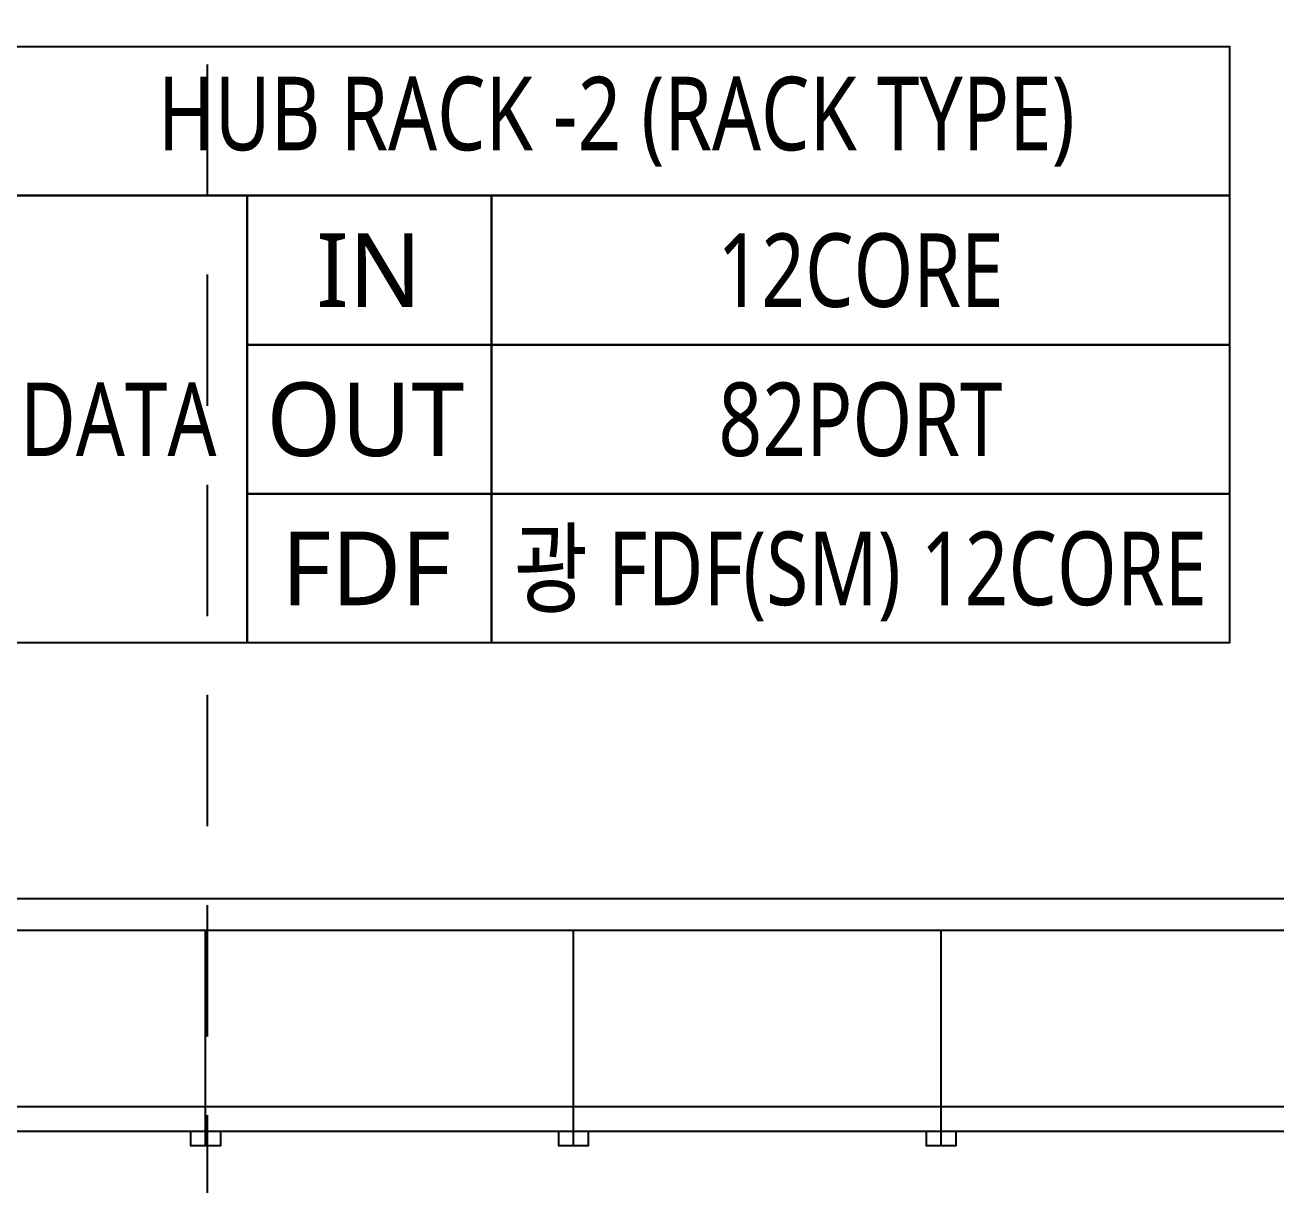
# Model space of a CAD drawing. Header units: millimetres. Extents: x 0 to 84100, y 0 to 59400.
# Drawn here: x 35234 to 39996, y 27237 to 31653 of the extents above; entities that cross this region are included whole.
import ezdxf
from ezdxf.enums import TextEntityAlignment as Align

# ---------------------------------------------------------------- set-up
doc = ezdxf.new("R2010")
doc.units = ezdxf.units.MM
doc.header["$LTSCALE"] = 1000
doc.linetypes.add('점선1', pattern=[2, 1.25, -0.75])
for name, color, linetype in [('arch', 8, 'Continuous'), ('SYM', 3, 'Continuous'), ('TRAY', 3, 'Continuous')]:
    doc.layers.add(name, color=color, linetype=linetype)
doc.styles.add('GHS', font='malgun.ttf')

msp = doc.modelspace()

# ---------------------------------------------------------------- linework, layer by layer
at = {"layer": 'arch', "color": 9, "linetype": '점선1', "ltscale": 0.4}
msp.add_line((35928.5, 22202.6), (35928.5, 33521), dxfattribs=at)
at = {"layer": 'arch'}
msp.add_lwpolyline([(61233.9, 28206.3), (30944.7, 28206.3), (30944.7, 28327.9), (61233.9, 28327.9)], close=True, dxfattribs=at)
at = {"layer": 'SYM', "color": 6}
for points in [[(35149.6, 31570.7), (39819.2, 31570.7), (39819.2, 31003), (35149.6, 31003)], [(35149.6, 31003), (36079.2, 31003), (36079.2, 29300.2), (35149.6, 29300.2)], [(36079.2, 31003), (37008.8, 31003), (37008.8, 30435.4), (36079.2, 30435.4)], [(37008.8, 31003), (39819.2, 31003), (39819.2, 30435.4), (37008.8, 30435.4)], [(36079.2, 30435.4), (37008.8, 30435.4), (37008.8, 29867.8), (36079.2, 29867.8)], [(37008.8, 30435.4), (39819.2, 30435.4), (39819.2, 29867.8), (37008.8, 29867.8)], [(36079.2, 29867.8), (37008.8, 29867.8), (37008.8, 29300.2), (36079.2, 29300.2)], [(37008.8, 29867.8), (39819.2, 29867.8), (39819.2, 29300.2), (37008.8, 29300.2)]]:
    msp.add_lwpolyline(points, close=True, dxfattribs=at)
at = {"layer": 'TRAY', "color": 6}
for points in [[(35921.2, 27386.2), (35921.2, 28206.3)], [(37321.2, 27386.2), (37321.2, 28206.3)], [(38721.2, 27386.2), (38721.2, 28206.3)], [(33361.1, 27535.5), (60699.2, 27535.5)], [(33361.1, 27442.2), (60699.2, 27442.2)], [(35977.2, 27442.2), (35977.2, 27386.2), (35865.2, 27386.2), (35865.2, 27442.2)], [(37377.2, 27442.2), (37377.2, 27386.2), (37265.2, 27386.2), (37265.2, 27442.2)], [(38777.2, 27442.2), (38777.2, 27386.2), (38665.2, 27386.2), (38665.2, 27442.2)]]:
    msp.add_lwpolyline(points, dxfattribs=at)

# ---------------------------------------------------------------- texts
at = {"layer": 'SYM', "style": 'GHS', "width": 0.8}
for s, p in [('HUB RACK -2 (RACK TYPE)', (37484.4, 31315.6)), ('12CORE', (38414, 30719.3)), ('82PORT', (38414, 30151.7)), ('광 FDF(SM) 12CORE', (38414, 29584.1))]:
    msp.add_text(s, height=280, dxfattribs=at).set_placement(p, align=Align.MIDDLE_CENTER)
at = {"layer": 'SYM', "style": 'GHS'}
for s, p in [('IN', (36342.4, 30719.2)), ('OUT', (36152.5, 30151.7)), ('FDF', (36210.1, 29584))]:
    msp.add_text(s, height=280, dxfattribs=at).set_placement(p, align=Align.MIDDLE_LEFT)
at = {"layer": 'SYM', "style": 'GHS', "width": 0.8}
msp.add_text('DATA', height=280, dxfattribs=at).set_placement((35214.4, 30151.6), align=Align.MIDDLE_LEFT)

doc.saveas('drawing.dxf')
